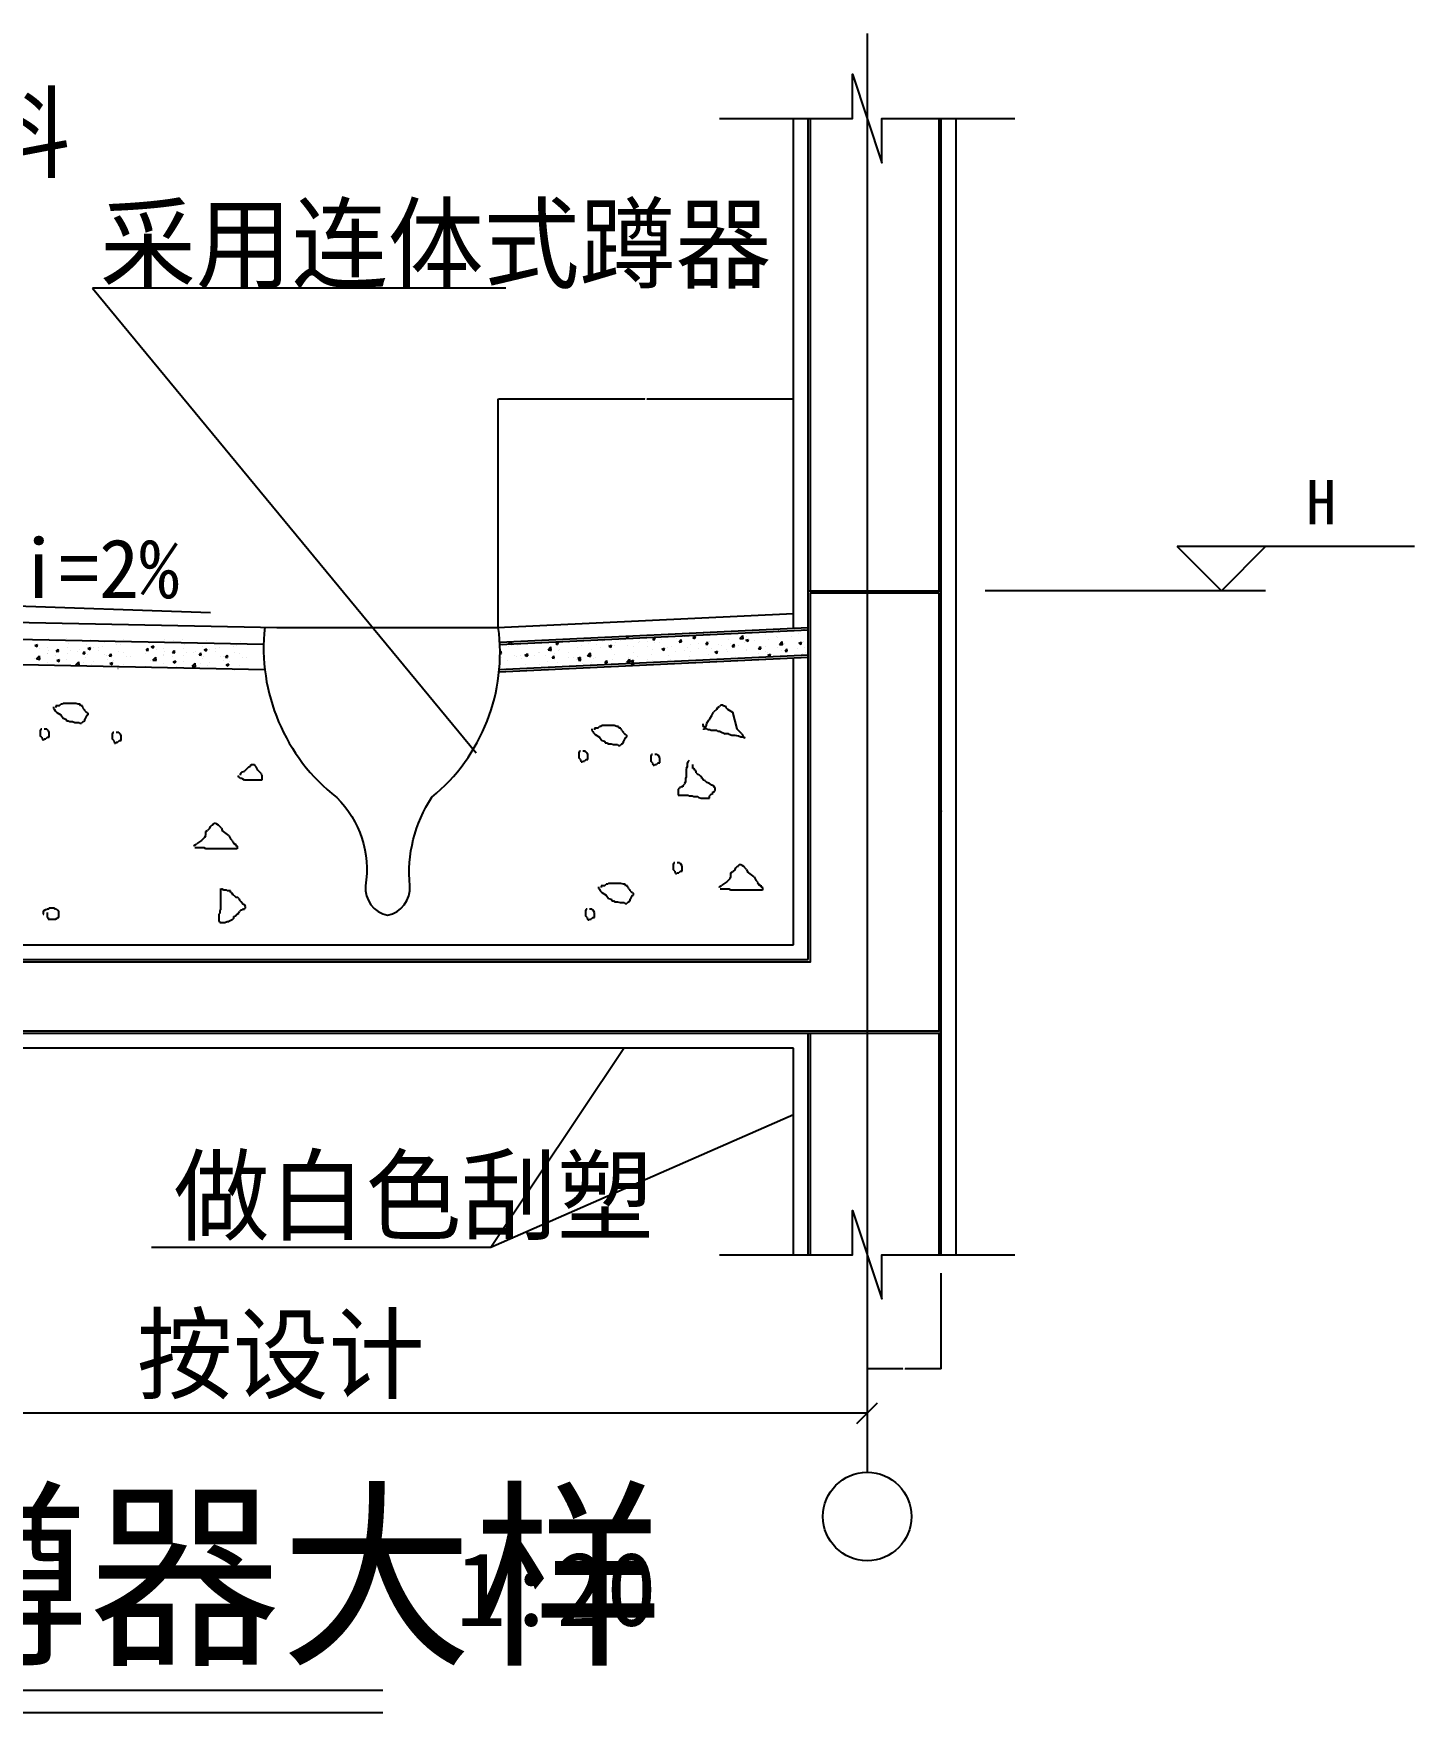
# Model space of a CAD drawing. Header units: metres. Extents: x -1666 to 2048, y 0 to 2626.
# Drawn here: x 177 to 2048, y 0 to 2276 of the extents above; entities that cross this region are included whole.
import ezdxf

# ---------------------------------------------------------------- set-up
doc = ezdxf.new("R2010")
doc.units = ezdxf.units.M
for name, color, linetype in [('DOTE', 1, 'Continuous'), ('PUB_DIM', 3, 'Continuous'), ('PUB_TEXT', 7, 'Continuous'), ('PUB_WALL', 255, 'Continuous'), ('S_FLOOR', 2, 'Continuous'), ('S_SURFACE', 6, 'Continuous'), ('S_WALL', 255, 'Continuous')]:
    doc.layers.add(name, color=color, linetype=linetype)
doc.dimstyles.get("Standard").update_dxf_attribs({"dimtxt": 2.5, "dimasz": 2.5, "dimexe": 1.25, "dimexo": 0.625, "dimtad": 1, "dimcen": 2.5, "dimazin": 3, "dimtfac": 1, "dimtmove": 0, "dimatfit": 3})

# ---------------------------------------------------------------- blocks, each defined once
blk = doc.blocks.new('_DIMX')
blk.add_lwpolyline([(-70, -70), (70, 70)])
blk = doc.blocks.new('*D2')
for p, q in [((1406.42, 1520.43), (1406.42, 1220.43)), ((1406.17, 1220.43), (1405.92, 1220.43)), ((1406.42, 920.43), (1406.42, 1220.43)), ((1406.42, 1220.43), (1406.42, 1220.43)), ((1406.67, 1220.43), (1406.92, 1220.43))]:
    blk.add_line(p, q)
at = {"layer": 'Defpoints'}
for p in [(1406.42, 1520.43), (1406.42, 1220.43), (1406.42, 920.43)]:
    blk.add_point(p, dxfattribs=at)
at = {"layer": 'PUB_DIM', "insert": (1406.42, 1221.555), "char_height": 1, "attachment_point": 5}
blk.add_mtext('按设计', dxfattribs=at)
blk = doc.blocks.new('*D4')
for p, q in [((1306.42, 595.55), (1306.42, 465.55)), ((1406.42, 595.55), (1406.42, 465.55)), ((1354.92, 465.55), (1306.17, 465.55)), ((1406.67, 465.55), (1357.92, 465.55))]:
    blk.add_line(p, q)
at = {"layer": 'Defpoints'}
for p in [(1306.42, 595.55), (1406.42, 595.55), (1406.42, 465.55)]:
    blk.add_point(p, dxfattribs=at)
at = {"layer": 'PUB_DIM', "insert": (1356.42, 465.55), "char_height": 1, "attachment_point": 5}
blk.add_mtext('100', dxfattribs=at)
blk = doc.blocks.new('*D7')
for p, q in [((806.42, 1470.43), (806.42, 1780.45)), ((806.67, 1780.45), (1004.92, 1780.45)), ((1007.92, 1780.45), (1206.17, 1780.45)), ((1206.42, 1470.43), (1206.42, 1780.45))]:
    blk.add_line(p, q)
at = {"layer": 'Defpoints'}
for p in [(806.42, 1780.45), (806.42, 1470.43), (1206.42, 1470.43)]:
    blk.add_point(p, dxfattribs=at)
at = {"layer": 'PUB_DIM', "insert": (1006.42, 1780.45), "char_height": 1, "attachment_point": 5}
blk.add_mtext('400', dxfattribs=at)

msp = doc.modelspace()

# ---------------------------------------------------------------- linework, layer by layer
msp.add_line((1306.22, 405.55), (-533.38, 405.55))
for points in [[(0, 30.28), (650.13, 30.28)], [(0, 0), (650.13, 0)]]:
    msp.add_lwpolyline(points)
at = {"layer": 'DOTE'}
msp.add_line((1306.42, 2275.55), (1306.42, 325.55), dxfattribs=at)
at = {"layer": 'PUB_DIM'}
for p, q in [((2048.13, 1580.43), (1726.42, 1580.43)), ((1786.42, 1520.43), (1726.42, 1580.43)), ((1846.42, 1580.43), (1786.42, 1520.43)), ((1846.42, 1520.43), (1466.42, 1520.43))]:
    msp.add_line(p, q, dxfattribs=at)
msp.add_lwpolyline([(416.42, 1490.43), (126.42, 1500.43)], dxfattribs=at)
msp.add_circle((1306.42, 265.55), 60, dxfattribs=at)
at = {"layer": 'PUB_WALL'}
for points in [[(1229.42, 1520.43), (1229.42, 2160.43)], [(1403.42, 2160.43), (1403.42, 1520.43)], [(-1193.58, 1517.43), (-476.58, 1517.43), (-476.58, 1017.43), (1229.42, 1017.43), (1229.42, 1517.43), (1403.42, 1517.43), (1403.42, 923.43), (-590.58, 923.43), (-590.58, 1423.43), (-1193.58, 1423.43)], [(-473.64, 1467.43), (488.21, 1447.8)], [(808.45, 1447.53), (1226.56, 1467.44)], [(-473.52, 1433.42), (489.65, 1413.77)], [(807.22, 1413.43), (1226.28, 1433.38)], [(1229.42, 620.43), (1229.42, 920.43)], [(1403.42, 920.43), (1403.42, 620.43)]]:
    msp.add_lwpolyline(points, dxfattribs=at)
at = {"layer": 'S_FLOOR'}
for p, q in [((1226.42, 1020.43), (1226.42, 1520.43)), ((1226.42, 1520.43), (1406.42, 1520.43)), ((1406.42, 1520.43), (1406.42, 920.43)), ((808.31, 1450.52), (1226.42, 1470.43)), ((807.36, 1410.43), (1226.42, 1430.39)), ((-473.58, 1020.43), (1226.42, 1020.43)), ((1406.42, 920.43), (-593.58, 920.43))]:
    msp.add_line(p, q, dxfattribs=at)
at = {"layer": 'S_SURFACE'}
for p, q in [((1206.42, 1489.5), (1206.42, 2160.43)), ((1426.42, 2160.43), (1426.42, 620.43)), ((256.42, 1930.43), (776.42, 1300.43)), ((816.42, 1930.43), (256.42, 1930.43)), ((-473.17, 1490.43), (506.83, 1470.43)), ((805.47, 1470.41), (1206.42, 1489.5)), ((506.42, 1470.43), (806.42, 1470.43)), ((979.96, 1457.46), (981.04, 1458.75)), ((979.96, 1457.46), (982.95, 1457.2)), ((982.97, 1457.2), (982.67, 1458.83)), ((1000.44, 1459.67), (1000.73, 1459.47)), ((1000.75, 1459.48), (1000.82, 1459.69)), ((1015.82, 1454.32), (1018.23, 1457.19)), ((1016.01, 1457.37), (1016.01, 1457.37)), ((1018.83, 1454.06), (1018.25, 1457.2)), ((1041.68, 1460.89), (1041.68, 1460.89)), ((1059.13, 1457.96), (1059.13, 1457.96)), ((1070.1, 1457.15), (1073.6, 1458.49)), ((1070.1, 1457.15), (1072.59, 1455.47)), ((1071.65, 1459.61), (1071.65, 1459.61)), ((1072.61, 1455.48), (1073.62, 1458.5)), ((1076.91, 1460.14), (1076.91, 1460.14)), ((1083.66, 1463.64), (1085.07, 1463.42)), ((1085.09, 1463.42), (1085.05, 1463.7)), ((1090.59, 1462.1), (1090.59, 1462.1)), ((1133.98, 1455.83), (1137.88, 1459.89)), ((1138.45, 1455.14), (1137.9, 1459.89)), ((1143.22, 1457.91), (1143.22, 1457.91)), ((1169.19, 1461.66), (1169.19, 1461.66)), ((1183.48, 1457.66), (1183.48, 1457.66)), ((1184.56, 1456.48), (1184.56, 1456.48)), ((1185.16, 1468.47), (1186.46, 1467.59)), ((1186.48, 1467.6), (1186.8, 1468.55)), ((1194.87, 1465.18), (1194.87, 1465.18)), ((1203.5, 1458.97), (1203.5, 1458.97)), ((1212.64, 1462.66), (1212.64, 1462.66)), ((1220.12, 1468.39), (1220.12, 1468.39)), ((1221.61, 1468.29), (1221.61, 1468.29)), ((178.36, 1445.93), (181.86, 1447.28)), ((178.36, 1445.93), (180.85, 1444.26)), ((180.87, 1444.26), (181.88, 1447.28)), ((185.09, 1442.51), (185.09, 1442.51)), ((194.83, 1444.06), (194.83, 1444.06)), ((194.86, 1434.69), (194.86, 1434.69)), ((195.63, 1435.8), (195.63, 1435.8)), ((196.21, 1439.59), (196.21, 1439.59)), ((196.82, 1456.24), (196.82, 1456.24)), ((207.31, 1438.26), (209.72, 1441.13)), ((207.31, 1438.26), (210.29, 1438)), ((207.37, 1436.33), (207.37, 1436.33)), ((208.01, 1454.41), (208.01, 1454.41)), ((210.31, 1438), (209.74, 1441.14)), ((211.78, 1441.38), (211.78, 1441.38)), ((220.53, 1456.05), (220.53, 1456.05)), ((222.18, 1443.34), (222.18, 1443.34)), ((222.32, 1434.67), (222.32, 1434.67)), ((223.99, 1449.07), (223.99, 1449.07)), ((226.31, 1438.83), (226.31, 1438.83)), ((235.97, 1438.09), (235.97, 1438.09)), ((238.47, 1440.26), (238.47, 1440.26)), ((243.17, 1435.12), (245.58, 1437.99)), ((243.17, 1435.12), (246.16, 1434.86)), ((246.18, 1434.87), (245.6, 1438)), ((247.85, 1446.86), (247.85, 1446.86)), ((250.22, 1441.93), (253.72, 1443.27)), ((250.22, 1441.93), (252.7, 1440.25)), ((252.72, 1440.26), (253.74, 1443.28)), ((253.15, 1454.08), (253.15, 1454.08)), ((257.89, 1442.98), (257.89, 1442.98)), ((265.13, 1443.1), (265.13, 1443.1)), ((265.16, 1439.13), (265.16, 1439.13)), ((270.41, 1444.63), (270.41, 1444.63)), ((273.11, 1450.06), (273.11, 1450.06)), ((279.03, 1431.98), (281.44, 1434.86)), ((282.04, 1431.73), (281.46, 1434.86)), ((289.34, 1447.12), (289.34, 1447.12)), ((291.85, 1438), (291.85, 1438)), ((294.29, 1448.1), (294.29, 1448.1)), ((298.47, 1437.17), (298.47, 1437.17)), ((299.08, 1453.81), (299.08, 1453.81)), ((328.55, 1434.7), (328.55, 1434.7)), ((329.03, 1439.7), (331.44, 1442.57)), ((329.03, 1439.7), (332.02, 1439.44)), ((329.15, 1451.34), (329.15, 1451.34)), ((332.04, 1439.45), (331.46, 1442.58)), ((334.02, 1448.56), (334.02, 1448.56)), ((335.95, 1444.24), (339.45, 1445.58)), ((335.95, 1444.24), (338.44, 1442.56)), ((338.46, 1442.57), (339.47, 1445.59)), ((342.68, 1440.82), (342.68, 1440.82)), ((352.42, 1442.37), (352.42, 1442.37)), ((353.22, 1434.1), (353.22, 1434.1)), ((353.8, 1437.9), (353.8, 1437.9)), ((354.41, 1454.54), (354.41, 1454.54)), ((364.89, 1436.56), (367.3, 1439.44)), ((364.89, 1436.56), (367.88, 1436.3)), ((364.96, 1434.64), (364.96, 1434.64)), ((365.6, 1452.71), (365.6, 1452.71)), ((367.9, 1436.31), (367.32, 1439.44)), ((369.37, 1439.69), (369.37, 1439.69)), ((378.12, 1454.36), (378.12, 1454.36)), ((379.77, 1441.65), (379.77, 1441.65)), ((381.58, 1447.38), (381.58, 1447.38)), ((383.9, 1437.13), (383.9, 1437.13)), ((393.56, 1436.4), (393.56, 1436.4)), ((396.06, 1438.56), (396.06, 1438.56)), ((400.76, 1433.43), (403.17, 1436.3)), ((403.77, 1433.17), (403.19, 1436.31)), ((405.44, 1445.17), (405.44, 1445.17)), ((407.81, 1440.24), (411.31, 1441.58)), ((407.81, 1440.24), (410.29, 1438.56)), ((410.31, 1438.56), (411.33, 1441.59)), ((410.74, 1452.38), (410.74, 1452.38)), ((415.48, 1441.29), (415.48, 1441.29)), ((422.72, 1441.4), (422.72, 1441.4)), ((422.75, 1437.44), (422.75, 1437.44)), ((427.99, 1442.94), (427.99, 1442.94)), ((430.7, 1448.37), (430.7, 1448.37)), ((446.93, 1445.43), (446.93, 1445.43)), ((449.44, 1436.31), (449.44, 1436.31)), ((451.88, 1446.41), (451.88, 1446.41)), ((456.06, 1435.47), (456.06, 1435.47)), ((456.67, 1452.12), (456.67, 1452.12)), ((808.7, 1436.87), (809.99, 1438.41)), ((808.7, 1435.44), (810.57, 1435.27)), ((810.59, 1435.28), (810.01, 1438.41)), ((811.6, 1446.12), (811.6, 1446.12)), ((820.16, 1444.49), (820.16, 1444.49)), ((820.44, 1448.5), (823.05, 1451.23)), ((820.44, 1448.5), (824.88, 1447.82)), ((824.91, 1447.82), (824.5, 1451.29)), ((832.68, 1446.13), (832.68, 1446.13)), ((836.85, 1449.32), (836.85, 1449.32)), ((842.37, 1432.9), (845.87, 1434.25)), ((843.45, 1432.4), (845.86, 1435.27)), ((844.88, 1431.23), (845.89, 1434.25)), ((846.45, 1432.14), (845.88, 1435.28)), ((848.74, 1451.81), (848.74, 1451.81)), ((851.62, 1448.63), (851.62, 1448.63)), ((860.82, 1436.08), (860.82, 1436.08)), ((862.22, 1436.43), (862.22, 1436.43)), ((862.82, 1453.07), (862.82, 1453.07)), ((873.8, 1440.23), (877.69, 1444.29)), ((873.8, 1440.23), (878.25, 1439.54)), ((875.43, 1450.68), (875.43, 1450.68)), ((878.27, 1439.54), (877.71, 1444.29)), ((882.56, 1434.71), (882.56, 1434.71)), ((883.19, 1452.78), (883.19, 1452.78)), ((884.38, 1449.03), (887.88, 1450.37)), ((884.38, 1449.03), (886.87, 1447.35)), ((886.89, 1447.36), (887.9, 1450.38)), ((887.89, 1439.95), (887.89, 1439.95)), ((889.97, 1441.08), (889.97, 1441.08)), ((895.71, 1454.43), (895.71, 1454.43)), ((901.49, 1437.2), (901.49, 1437.2)), ((902.12, 1449.55), (902.12, 1449.55)), ((913.14, 1443.15), (913.14, 1443.15)), ((918.27, 1455.14), (918.27, 1455.14)), ((919.13, 1446.09), (919.13, 1446.09)), ((927.16, 1431.95), (931.06, 1436.01)), ((928.81, 1448.43), (928.81, 1448.43)), ((931.63, 1431.26), (931.08, 1436.01)), ((931.11, 1435.11), (931.11, 1435.11)), ((933.07, 1441.36), (933.07, 1441.36)), ((939.11, 1446.9), (939.11, 1446.9)), ((944.96, 1454.01), (944.96, 1454.01)), ((945.59, 1443.01), (945.59, 1443.01)), ((948.29, 1451.09), (948.29, 1451.09)), ((955.5, 1447.3), (955.5, 1447.3)), ((956.24, 1445.03), (959.74, 1446.37)), ((956.24, 1445.03), (958.72, 1443.35)), ((958.74, 1443.35), (959.76, 1446.38)), ((960.27, 1440.12), (960.27, 1440.12)), ((964.18, 1433.77), (964.18, 1433.77)), ((964.53, 1445.5), (964.53, 1445.5)), ((964.78, 1450.42), (964.78, 1450.42)), ((971.65, 1452.89), (971.65, 1452.89)), ((977.45, 1456.1), (977.45, 1456.1)), ((982.19, 1446.17), (982.19, 1446.17)), ((989.43, 1445.12), (989.43, 1445.12)), ((989.43, 1436.97), (989.43, 1436.97)), ((990.04, 1453.62), (990.04, 1453.62)), ((996.1, 1449.66), (996.1, 1449.66)), ((998.34, 1451.76), (998.34, 1451.76)), ((1008.62, 1451.31), (1008.62, 1451.31)), ((1008.88, 1445.04), (1008.88, 1445.04)), ((1014.4, 1434.08), (1014.4, 1434.08)), ((1015.4, 1440.72), (1015.4, 1440.72)), ((1015.82, 1454.32), (1018.81, 1454.06)), ((1018.59, 1450.13), (1018.59, 1450.13)), ((1025.03, 1450.63), (1025.03, 1450.63)), ((1027.56, 1453.8), (1027.56, 1453.8)), ((1028.09, 1441.02), (1031.59, 1442.37)), ((1028.09, 1441.02), (1030.58, 1439.34)), ((1030.6, 1439.35), (1031.61, 1442.37)), ((1035.57, 1443.92), (1035.57, 1443.92)), ((1041.07, 1444.24), (1041.07, 1444.24)), ((1045.98, 1438.24), (1045.98, 1438.24)), ((1047.75, 1455.13), (1047.75, 1455.13)), ((1051.69, 1451.18), (1054.1, 1454.06)), ((1051.69, 1451.18), (1054.67, 1450.92)), ((1051.72, 1449.5), (1051.72, 1449.5)), ((1054.7, 1450.93), (1054.12, 1454.06)), ((1058.5, 1439.88), (1058.5, 1439.88)), ((1062.27, 1442.79), (1062.27, 1442.79)), ((1066.33, 1447.44), (1066.33, 1447.44)), ((1066.85, 1437.63), (1066.85, 1437.63)), ((1077.43, 1442.38), (1077.43, 1442.38)), ((1078.41, 1448.38), (1078.41, 1448.38)), ((1087.55, 1448.04), (1089.96, 1450.92)), ((1087.55, 1448.04), (1090.54, 1447.78)), ((1088.96, 1441.66), (1088.96, 1441.66)), ((1090.56, 1447.79), (1089.98, 1450.92)), ((1091.69, 1434.55), (1091.69, 1434.55)), ((1092.3, 1451.19), (1092.3, 1451.19)), ((1096.01, 1442.64), (1096.01, 1442.64)), ((1099.95, 1437.02), (1103.45, 1438.36)), ((1099.95, 1437.02), (1102.44, 1435.34)), ((1102.46, 1435.35), (1103.47, 1438.37)), ((1105.11, 1447.25), (1105.11, 1447.25)), ((1109.01, 1446.53), (1109.01, 1446.53)), ((1115.65, 1440.53), (1115.65, 1440.53)), ((1117.36, 1438.07), (1117.36, 1438.07)), ((1117.97, 1454.71), (1117.97, 1454.71)), ((1121.53, 1448.18), (1121.53, 1448.18)), ((1123.41, 1444.91), (1125.82, 1447.78)), ((1123.41, 1444.91), (1126.4, 1444.65)), ((1125.17, 1447.64), (1125.17, 1447.64)), ((1126.42, 1444.65), (1125.84, 1447.79)), ((1131.8, 1446.12), (1131.8, 1446.12)), ((1133.98, 1455.83), (1138.43, 1455.14)), ((1140.47, 1450.68), (1140.47, 1450.68)), ((1141.96, 1453.14), (1145.46, 1454.49)), ((1141.96, 1453.14), (1144.45, 1451.47)), ((1142.34, 1439.4), (1142.34, 1439.4)), ((1142.62, 1441.27), (1142.62, 1441.27)), ((1144.47, 1451.47), (1145.48, 1454.49)), ((1154.33, 1452.65), (1154.33, 1452.65)), ((1158.49, 1444.99), (1158.49, 1444.99)), ((1158.89, 1435.11), (1158.89, 1435.11)), ((1159.28, 1441.77), (1161.69, 1444.64)), ((1159.28, 1441.77), (1162.26, 1441.51)), ((1162.28, 1441.51), (1161.71, 1444.65)), ((1168.59, 1445.02), (1168.59, 1445.02)), ((1169.03, 1438.28), (1169.03, 1438.28)), ((1171.41, 1436.76), (1171.41, 1436.76)), ((1171.81, 1433.01), (1175.31, 1434.36)), ((1172.04, 1454.83), (1172.04, 1454.83)), ((1174.31, 1431.34), (1175.33, 1434.36)), ((1185.18, 1443.86), (1185.18, 1443.86)), ((1187.34, 1447.56), (1191.24, 1451.61)), ((1187.34, 1447.56), (1191.79, 1446.87)), ((1190.34, 1439.25), (1190.34, 1439.25)), ((1191.81, 1446.87), (1191.26, 1451.62)), ((1194.26, 1448.54), (1194.26, 1448.54)), ((1195.14, 1438.63), (1197.55, 1441.5)), ((1195.14, 1438.63), (1198.13, 1438.37)), ((1195.72, 1437.15), (1195.72, 1437.15)), ((1198.15, 1438.38), (1197.57, 1441.51)), ((1211.87, 1442.74), (1211.87, 1442.74)), ((1213.82, 1449.14), (1217.32, 1450.48)), ((1213.82, 1449.14), (1216.3, 1447.46)), ((1216.32, 1447.47), (1217.34, 1450.49)), ((1218.9, 1435.1), (1218.9, 1435.1)), ((1219.51, 1451.74), (1219.51, 1451.74)), ((1221.92, 1443.41), (1221.92, 1443.41)), ((1222.41, 1436.02), (1222.41, 1436.02)), ((177.65, 1428.08), (177.65, 1428.08)), ((180.6, 1428.03), (184.49, 1432.09)), ((180.6, 1428.03), (185.04, 1427.34)), ((185.06, 1427.34), (184.51, 1432.09)), ((195.6, 1422.95), (195.6, 1422.95)), ((206.81, 1433.09), (206.81, 1433.09)), ((208.21, 1425.8), (211.71, 1427.15)), ((208.21, 1425.8), (210.69, 1424.12)), ((210.71, 1424.13), (211.73, 1427.15)), ((213.16, 1419.11), (213.16, 1419.11)), ((221.57, 1426.7), (221.57, 1426.7)), ((233.96, 1419.75), (237.85, 1423.81)), ((233.96, 1419.75), (238.4, 1419.06)), ((238.42, 1419.06), (237.87, 1423.81)), ((244.74, 1423.26), (244.74, 1423.26)), ((247.25, 1430.22), (247.25, 1430.22)), ((249.01, 1433.54), (249.01, 1433.54)), ((255.07, 1420.59), (255.07, 1420.59)), ((257.25, 1424.91), (257.25, 1424.91)), ((271.89, 1416.77), (271.89, 1416.77)), ((272.5, 1433.42), (272.5, 1433.42)), ((275.7, 1432.41), (275.7, 1432.41)), ((276.19, 1427.4), (276.19, 1427.4)), ((279.03, 1431.98), (282.02, 1431.72)), ((280.06, 1421.8), (283.56, 1423.14)), ((280.06, 1421.8), (282.55, 1420.12)), ((282.57, 1420.13), (283.58, 1423.15)), ((284.23, 1425.6), (284.23, 1425.6)), ((290.96, 1415.28), (291.21, 1415.54)), ((291.27, 1415.27), (291.23, 1415.54)), ((297.86, 1420.52), (297.86, 1420.52)), ((302.39, 1431.29), (302.39, 1431.29)), ((307.77, 1431.56), (307.77, 1431.56)), ((327.94, 1418.05), (327.94, 1418.05)), ((335.24, 1426.39), (335.24, 1426.39)), ((338.18, 1426.33), (342.08, 1430.39)), ((338.18, 1426.33), (342.63, 1425.64)), ((342.65, 1425.65), (342.1, 1430.4)), ((352.45, 1432.99), (352.45, 1432.99)), ((353.19, 1421.25), (353.19, 1421.25)), ((364.4, 1431.39), (364.4, 1431.39)), ((365.79, 1424.11), (369.3, 1425.45)), ((365.79, 1424.11), (368.28, 1422.43)), ((368.3, 1422.44), (369.32, 1425.46)), ((370.75, 1417.41), (370.75, 1417.41)), ((379.16, 1425), (379.16, 1425)), ((379.91, 1432.98), (379.91, 1432.98)), ((391.55, 1418.06), (395.44, 1422.12)), ((391.55, 1418.06), (395.99, 1417.37)), ((396.01, 1417.37), (395.46, 1422.12)), ((400.76, 1433.43), (403.75, 1433.17)), ((402.32, 1421.57), (402.32, 1421.57)), ((404.83, 1428.52), (404.83, 1428.52)), ((406.6, 1431.85), (406.6, 1431.85)), ((412.65, 1418.9), (412.65, 1418.9)), ((414.84, 1423.22), (414.84, 1423.22)), ((429.48, 1415.08), (429.48, 1415.08)), ((430.09, 1431.72), (430.09, 1431.72)), ((433.29, 1430.72), (433.29, 1430.72)), ((433.78, 1425.71), (433.78, 1425.71)), ((436.62, 1430.29), (439.03, 1433.16)), ((436.62, 1430.29), (439.61, 1430.03)), ((437.65, 1420.1), (441.15, 1421.45)), ((437.65, 1420.1), (440.14, 1418.43)), ((439.63, 1430.03), (439.05, 1433.17)), ((440.16, 1418.43), (441.17, 1421.45)), ((441.81, 1423.91), (441.81, 1423.91)), ((448.55, 1413.58), (448.8, 1413.84)), ((448.85, 1413.58), (448.82, 1413.84)), ((455.45, 1418.83), (455.45, 1418.83)), ((459.98, 1429.59), (459.98, 1429.59)), ((465.35, 1429.87), (465.35, 1429.87)), ((486.28, 1430.8), (486.28, 1430.8)), ((810.38, 1412.83), (810.38, 1412.83)), ((810.99, 1429.48), (810.99, 1429.48)), ((814.48, 1415.09), (814.48, 1415.09)), ((819.53, 1426.41), (819.53, 1426.41)), ((828.25, 1433.11), (828.25, 1433.11)), ((831.66, 1431.07), (831.66, 1431.07)), ((835.64, 1416.03), (835.64, 1416.03)), ((836.25, 1432.68), (836.25, 1432.68)), ((838.46, 1428.91), (838.46, 1428.91)), ((842.37, 1432.9), (844.86, 1431.23)), ((843.45, 1432.4), (846.43, 1432.14)), ((843.64, 1420.1), (843.64, 1420.1)), ((854.94, 1431.98), (854.94, 1431.98)), ((856.89, 1413.34), (856.89, 1413.34)), ((861.61, 1419.78), (861.61, 1419.78)), ((869.4, 1414.99), (869.4, 1414.99)), ((870.04, 1433.06), (870.04, 1433.06)), ((872.8, 1425.1), (872.8, 1425.1)), ((874.44, 1413.63), (875.71, 1414.12)), ((875.59, 1413.68), (875.73, 1414.12)), ((879.31, 1429.26), (881.72, 1432.13)), ((879.31, 1429.26), (882.3, 1429)), ((881.63, 1430.85), (881.63, 1430.85)), ((882.32, 1429.01), (881.74, 1432.14)), ((887.28, 1423.3), (887.28, 1423.3)), ((888.34, 1417.48), (888.34, 1417.48)), ((901.96, 1430.11), (901.96, 1430.11)), ((908.32, 1429.73), (908.32, 1429.73)), ((912.53, 1426.5), (912.53, 1426.5)), ((914.22, 1428.9), (917.73, 1430.24)), ((914.22, 1428.9), (916.71, 1427.22)), ((915.17, 1426.12), (917.58, 1429)), ((915.17, 1426.12), (918.16, 1425.86)), ((916.73, 1427.23), (917.75, 1430.25)), ((918.18, 1425.87), (917.6, 1429)), ((919.92, 1421.64), (919.92, 1421.64)), ((927.16, 1431.95), (931.61, 1431.26)), ((932.44, 1423.29), (932.44, 1423.29)), ((935.01, 1428.6), (935.01, 1428.6)), ((938.5, 1430.25), (938.5, 1430.25)), ((950.21, 1417.61), (950.21, 1417.61)), ((951.03, 1422.99), (953.45, 1425.86)), ((951.03, 1422.99), (954.02, 1422.72)), ((951.37, 1425.78), (951.37, 1425.78)), ((954.04, 1422.73), (953.47, 1425.86)), ((961.7, 1427.47), (961.7, 1427.47)), ((979.37, 1422.62), (979.37, 1422.62)), ((980.52, 1423.68), (984.42, 1427.74)), ((980.52, 1423.68), (984.97, 1422.99)), ((982.95, 1429.94), (982.95, 1429.94)), ((984.99, 1422.99), (984.44, 1427.74)), ((986.08, 1424.89), (989.58, 1426.24)), ((986.08, 1424.89), (988.57, 1423.22)), ((986.9, 1419.85), (989.31, 1422.72)), ((986.9, 1419.85), (989.89, 1419.59)), ((988.39, 1426.34), (988.39, 1426.34)), ((988.59, 1423.22), (989.6, 1426.24)), ((988.82, 1420.33), (988.82, 1420.33)), ((989.91, 1419.59), (989.33, 1422.73)), ((995.47, 1431.59), (995.47, 1431.59)), ((1008.53, 1427.62), (1008.53, 1427.62)), ((1014.79, 1424.08), (1014.79, 1424.08)), ((1015.08, 1425.22), (1015.08, 1425.22)), ((1037.69, 1432.63), (1037.69, 1432.63)), ((1040.46, 1427.6), (1040.46, 1427.6)), ((1041.78, 1424.09), (1041.78, 1424.09)), ((1065.72, 1430.8), (1065.72, 1430.8)), ((1068.47, 1422.96), (1068.47, 1422.96)), ((1095.86, 1426.81), (1095.86, 1426.81)), ((1108.38, 1428.46), (1108.38, 1428.46)), ((1127.31, 1430.96), (1127.31, 1430.96)), ((1167.98, 1428.37), (1167.98, 1428.37)), ((1171.81, 1433.01), (1174.29, 1431.33)), ((1193.65, 1431.89), (1193.65, 1431.89)), ((1206.42, 1040.43), (1206.42, 1429.18)), ((1210.58, 1432.83), (1210.58, 1432.83)), ((211.24, 1364.27), (213.49, 1366.51)), ((215.73, 1366.51), (213.49, 1366.51)), ((216.85, 1367.63), (215.73, 1366.51)), ((233.67, 1367.63), (216.85, 1367.63)), ((237.03, 1366.51), (233.67, 1367.63)), ((239.27, 1366.51), (237.03, 1366.51)), ((240.39, 1364.27), (239.27, 1366.51)), ((1108.3, 1365.65), (1106.06, 1363.41)), ((1108.3, 1365.65), (1110.55, 1365.65)), ((1110.55, 1365.65), (1111.67, 1364.53)), ((203.39, 1363.15), (203.39, 1360.91)), ((203.39, 1360.91), (204.52, 1359.79)), ((204.52, 1359.79), (205.64, 1357.55)), ((205.64, 1357.55), (207.88, 1355.31)), ((211.24, 1364.27), (206.76, 1364.27)), ((206.76, 1364.27), (206.76, 1362.03)), ((207.88, 1355.31), (213.49, 1351.94)), ((213.49, 1351.94), (216.85, 1347.46)), ((216.85, 1347.46), (220.21, 1346.34)), ((220.21, 1346.34), (221.33, 1344.1)), ((221.33, 1344.1), (223.58, 1344.1)), ((223.58, 1344.1), (225.82, 1342.98)), ((225.82, 1342.98), (229.18, 1342.98)), ((229.18, 1342.98), (232.55, 1341.86)), ((242.64, 1364.27), (240.39, 1364.27)), ((243.76, 1342.98), (241.52, 1340.74)), ((242.64, 1363.15), (242.64, 1364.27)), ((243.76, 1362.03), (242.64, 1363.15)), ((243.76, 1360.91), (243.76, 1362.03)), ((243.76, 1360.91), (246, 1358.67)), ((243.76, 1342.98), (246, 1344.1)), ((246, 1357.55), (246, 1358.67)), ((246, 1357.55), (248.24, 1355.31)), ((248.24, 1350.82), (246, 1346.34)), ((246, 1344.1), (246, 1346.34)), ((249.36, 1355.31), (248.24, 1355.31)), ((248.24, 1350.82), (249.36, 1351.94)), ((249.36, 1355.31), (250.49, 1354.19)), ((249.36, 1351.94), (250.49, 1351.94)), ((250.49, 1351.94), (250.49, 1354.19)), ((1089.24, 1341), (1091.49, 1344.36)), ((1091.49, 1344.36), (1092.61, 1345.48)), ((1092.61, 1345.48), (1093.73, 1347.72)), ((1093.73, 1347.72), (1095.97, 1351.08)), ((1095.97, 1351.08), (1098.21, 1355.57)), ((1102.7, 1360.05), (1098.21, 1355.57)), ((1102.7, 1360.05), (1103.82, 1362.29)), ((1103.82, 1362.29), (1106.06, 1363.41)), ((1111.67, 1364.53), (1113.91, 1364.53)), ((1113.91, 1364.53), (1115.03, 1362.29)), ((1115.03, 1362.29), (1117.27, 1360.05)), ((1117.27, 1360.05), (1124, 1355.57)), ((1124, 1355.57), (1129.61, 1333.15)), ((186.58, 1332.89), (185.45, 1330.65)), ((185.45, 1330.65), (185.45, 1323.92)), ((187.7, 1321.68), (185.45, 1323.92)), ((187.7, 1332.89), (186.58, 1332.89)), ((187.7, 1321.68), (187.7, 1320.56)), ((187.7, 1320.56), (188.82, 1319.44)), ((194.42, 1332.89), (191.06, 1332.89)), ((195.55, 1321.68), (193.3, 1319.44)), ((194.42, 1331.77), (194.42, 1332.89)), ((195.55, 1331.77), (194.42, 1331.77)), ((196.67, 1330.65), (195.55, 1331.77)), ((195.55, 1321.68), (197.79, 1321.68)), ((197.79, 1328.41), (196.67, 1330.65)), ((197.79, 1321.68), (197.79, 1328.41)), ((232.55, 1341.86), (238.15, 1341.86)), ((238.15, 1341.86), (239.27, 1340.74)), ((239.27, 1340.74), (241.52, 1340.74)), ((284.12, 1328.41), (283, 1326.17)), ((283, 1326.17), (283, 1319.44)), ((285.24, 1328.41), (284.12, 1328.41)), ((291.97, 1328.41), (288.61, 1328.41)), ((291.97, 1327.29), (291.97, 1328.41)), ((293.09, 1327.29), (291.97, 1327.29)), ((294.21, 1326.17), (293.09, 1327.29)), ((295.33, 1323.92), (294.21, 1326.17)), ((295.33, 1317.2), (295.33, 1323.92)), ((933.39, 1333.15), (933.39, 1330.91)), ((933.39, 1330.91), (934.52, 1329.79)), ((934.52, 1329.79), (935.64, 1327.55)), ((935.64, 1327.55), (937.88, 1325.31)), ((941.24, 1334.27), (936.76, 1334.27)), ((936.76, 1334.27), (936.76, 1332.03)), ((937.88, 1325.31), (943.49, 1321.94)), ((941.24, 1334.27), (943.49, 1336.51)), ((945.73, 1336.51), (943.49, 1336.51)), ((943.49, 1321.94), (946.85, 1317.46)), ((946.85, 1337.63), (945.73, 1336.51)), ((963.67, 1337.63), (946.85, 1337.63)), ((967.03, 1336.51), (963.67, 1337.63)), ((969.27, 1336.51), (967.03, 1336.51)), ((970.39, 1334.27), (969.27, 1336.51)), ((972.64, 1334.27), (970.39, 1334.27)), ((972.64, 1333.15), (972.64, 1334.27)), ((973.76, 1332.03), (972.64, 1333.15)), ((973.76, 1330.91), (973.76, 1332.03)), ((973.76, 1330.91), (976, 1328.67)), ((976, 1327.55), (976, 1328.67)), ((976, 1327.55), (978.24, 1325.31)), ((978.24, 1320.82), (976, 1316.34)), ((979.36, 1325.31), (978.24, 1325.31)), ((978.24, 1320.82), (979.36, 1321.94)), ((979.36, 1325.31), (980.49, 1324.19)), ((979.36, 1321.94), (980.49, 1321.94)), ((980.49, 1321.94), (980.49, 1324.19)), ((1083.64, 1339.88), (1083.64, 1337.63)), ((1083.64, 1337.63), (1084.76, 1336.51)), ((1084.76, 1336.51), (1088.12, 1336.51)), ((1089.24, 1333.15), (1084.76, 1333.15)), ((1084.76, 1333.15), (1084.76, 1332.03)), ((1088.12, 1336.51), (1089.24, 1341)), ((1090.36, 1332.03), (1089.24, 1333.15)), ((1093.73, 1332.03), (1090.36, 1332.03)), ((1094.85, 1330.91), (1093.73, 1332.03)), ((1102.7, 1330.91), (1094.85, 1330.91)), ((1103.82, 1329.79), (1102.7, 1330.91)), ((1107.18, 1329.79), (1103.82, 1329.79)), ((1107.18, 1329.79), (1113.91, 1326.43)), ((1118.4, 1326.43), (1113.91, 1326.43)), ((1119.52, 1325.31), (1118.4, 1326.43)), ((1122.88, 1324.19), (1119.52, 1325.31)), ((1127.37, 1324.19), (1122.88, 1324.19)), ((1131.85, 1323.06), (1127.37, 1324.19)), ((1136.33, 1326.43), (1129.61, 1333.15)), ((1135.21, 1321.94), (1131.85, 1323.06)), ((1137.46, 1321.94), (1135.21, 1321.94)), ((1136.33, 1326.43), (1138.58, 1321.94)), ((1139.7, 1320.82), (1137.46, 1321.94)), ((1138.58, 1321.94), (1140.82, 1320.82)), ((1140.82, 1320.82), (1139.7, 1320.82)), ((188.82, 1319.44), (188.82, 1318.32)), ((188.82, 1318.32), (189.94, 1318.32)), ((189.94, 1318.32), (191.06, 1319.44)), ((191.06, 1319.44), (193.3, 1319.44)), ((285.24, 1317.2), (283, 1319.44)), ((285.24, 1317.2), (285.24, 1316.08)), ((285.24, 1316.08), (286.36, 1314.96)), ((286.36, 1314.96), (286.36, 1313.84)), ((286.36, 1313.84), (287.49, 1313.84)), ((287.49, 1313.84), (288.61, 1314.96)), ((288.61, 1314.96), (290.85, 1314.96)), ((293.09, 1317.2), (290.85, 1314.96)), ((293.09, 1317.2), (295.33, 1317.2)), ((916.58, 1302.89), (915.45, 1300.65)), ((915.45, 1300.65), (915.45, 1293.92)), ((917.7, 1302.89), (916.58, 1302.89)), ((924.42, 1302.89), (921.06, 1302.89)), ((924.42, 1301.77), (924.42, 1302.89)), ((925.55, 1301.77), (924.42, 1301.77)), ((926.67, 1300.65), (925.55, 1301.77)), ((927.79, 1298.41), (926.67, 1300.65)), ((927.79, 1291.68), (927.79, 1298.41)), ((946.85, 1317.46), (950.21, 1316.34)), ((950.21, 1316.34), (951.33, 1314.1)), ((951.33, 1314.1), (953.58, 1314.1)), ((953.58, 1314.1), (955.82, 1312.98)), ((955.82, 1312.98), (959.18, 1312.98)), ((959.18, 1312.98), (962.55, 1311.86)), ((962.55, 1311.86), (968.15, 1311.86)), ((968.15, 1311.86), (969.27, 1310.74)), ((969.27, 1310.74), (971.52, 1310.74)), ((973.76, 1312.98), (971.52, 1310.74)), ((973.76, 1312.98), (976, 1314.1)), ((976, 1314.1), (976, 1316.34)), ((1014.12, 1298.41), (1013, 1296.17)), ((1015.24, 1298.41), (1014.12, 1298.41)), ((1021.97, 1298.41), (1018.61, 1298.41)), ((1021.97, 1297.29), (1021.97, 1298.41)), ((1023.09, 1297.29), (1021.97, 1297.29)), ((1024.21, 1296.17), (1023.09, 1297.29)), ((458.06, 1273.75), (459.18, 1274.87)), ((459.18, 1274.87), (462.54, 1275.99)), ((468.15, 1281.6), (462.54, 1275.99)), ((468.15, 1281.6), (470.39, 1282.72)), ((470.39, 1282.72), (471.51, 1284.96)), ((471.51, 1284.96), (476, 1284.96)), ((476, 1284.96), (476, 1283.84)), ((478.24, 1281.6), (476, 1283.84)), ((480.48, 1277.11), (478.24, 1281.6)), ((484.97, 1272.63), (480.48, 1277.11)), ((917.7, 1291.68), (915.45, 1293.92)), ((917.7, 1291.68), (917.7, 1290.56)), ((917.7, 1290.56), (918.82, 1289.44)), ((918.82, 1289.44), (918.82, 1288.32)), ((918.82, 1288.32), (919.94, 1288.32)), ((919.94, 1288.32), (921.06, 1289.44)), ((921.06, 1289.44), (923.3, 1289.44)), ((925.55, 1291.68), (923.3, 1289.44)), ((925.55, 1291.68), (927.79, 1291.68)), ((1013, 1296.17), (1013, 1289.44)), ((1015.24, 1287.2), (1013, 1289.44)), ((1015.24, 1287.2), (1015.24, 1286.08)), ((1015.24, 1286.08), (1016.36, 1284.96)), ((1016.36, 1284.96), (1016.36, 1283.84)), ((1016.36, 1283.84), (1017.49, 1283.84)), ((1017.49, 1283.84), (1018.61, 1284.96)), ((1018.61, 1284.96), (1020.85, 1284.96)), ((1023.09, 1287.2), (1020.85, 1284.96)), ((1023.09, 1287.2), (1025.33, 1287.2)), ((1025.33, 1293.92), (1024.21, 1296.17)), ((1025.33, 1287.2), (1025.33, 1293.92)), ((1062.33, 1281.6), (1061.21, 1279.35)), ((1061.21, 1279.35), (1061.21, 1268.15)), ((1063.46, 1288.32), (1062.33, 1286.08)), ((1062.33, 1286.08), (1062.33, 1281.6)), ((1063.46, 1288.32), (1065.7, 1290.56)), ((1070.18, 1279.35), (1070.18, 1284.96)), ((1071.3, 1279.35), (1070.18, 1279.35)), ((1072.43, 1278.23), (1071.3, 1279.35)), ((1072.43, 1277.11), (1072.43, 1278.23)), ((1073.55, 1277.11), (1072.43, 1277.11)), ((1074.67, 1274.87), (1073.55, 1277.11)), ((1074.67, 1273.75), (1074.67, 1274.87)), ((454.7, 1268.15), (453.57, 1269.27)), ((454.7, 1267.02), (454.7, 1268.15)), ((455.82, 1267.02), (454.7, 1267.02)), ((456.94, 1265.9), (455.82, 1267.02)), ((456.94, 1271.51), (458.06, 1273.75)), ((456.94, 1270.39), (456.94, 1271.51)), ((459.18, 1265.9), (456.94, 1265.9)), ((460.3, 1264.78), (459.18, 1265.9)), ((462.54, 1263.66), (460.3, 1264.78)), ((486.09, 1263.66), (462.54, 1263.66)), ((484.97, 1272.63), (484.97, 1271.51)), ((484.97, 1271.51), (486.09, 1270.39)), ((486.09, 1270.39), (486.09, 1263.66)), ((1051.12, 1252.45), (1050, 1251.33)), ((1052.24, 1252.45), (1051.12, 1252.45)), ((1053.36, 1253.58), (1052.24, 1253.58)), ((1052.24, 1253.58), (1052.24, 1252.45)), ((1054.49, 1254.7), (1053.36, 1253.58)), ((1056.73, 1254.7), (1054.49, 1254.7)), ((1056.73, 1255.82), (1058.97, 1258.06)), ((1056.73, 1255.82), (1056.73, 1254.7)), ((1060.09, 1261.42), (1058.97, 1259.18)), ((1058.97, 1259.18), (1058.97, 1258.06)), ((1061.21, 1268.15), (1060.09, 1265.9)), ((1060.09, 1265.9), (1060.09, 1261.42)), ((1074.67, 1273.75), (1076.91, 1271.51)), ((1079.15, 1270.39), (1076.91, 1271.51)), ((1079.15, 1270.39), (1081.4, 1268.15)), ((1082.52, 1268.15), (1081.4, 1268.15)), ((1082.52, 1265.9), (1082.52, 1268.15)), ((1083.64, 1265.9), (1082.52, 1265.9)), ((1084.76, 1263.66), (1083.64, 1265.9)), ((1087, 1262.54), (1084.76, 1263.66)), ((1087, 1262.54), (1089.24, 1260.3)), ((1092.61, 1259.18), (1089.24, 1260.3)), ((1095.97, 1256.94), (1092.61, 1259.18)), ((1098.21, 1255.82), (1095.97, 1256.94)), ((1099.33, 1253.58), (1098.21, 1255.82)), ((1100.46, 1253.58), (1099.33, 1253.58)), ((1100.46, 1250.21), (1100.46, 1253.58)), ((1050, 1251.33), (1050, 1243.49)), ((1050, 1243.49), (1063.46, 1243.49)), ((1063.46, 1243.49), (1065.7, 1242.37)), ((1065.7, 1242.37), (1069.06, 1242.37)), ((1069.06, 1242.37), (1071.3, 1241.25)), ((1071.3, 1241.25), (1076.91, 1241.25)), ((1076.91, 1241.25), (1078.03, 1240.13)), ((1078.03, 1240.13), (1081.4, 1239)), ((1081.4, 1239), (1092.61, 1239)), ((1094.85, 1244.61), (1092.61, 1242.37)), ((1092.61, 1239), (1092.61, 1242.37)), ((1094.85, 1244.61), (1097.09, 1245.73)), ((1097.09, 1245.73), (1097.09, 1247.97)), ((1097.09, 1247.97), (1099.33, 1247.97)), ((1100.46, 1250.21), (1099.33, 1249.09)), ((1099.33, 1247.97), (1099.33, 1249.09)), ((404.24, 1181.84), (408.73, 1186.33)), ((408.73, 1186.33), (409.85, 1188.57)), ((409.85, 1194.17), (412.09, 1195.29)), ((409.85, 1188.57), (409.85, 1194.17)), ((415.45, 1198.66), (412.09, 1195.29)), ((415.45, 1198.66), (416.57, 1200.9)), ((416.57, 1200.9), (418.82, 1203.14)), ((418.82, 1203.14), (419.94, 1203.14)), ((419.94, 1203.14), (419.94, 1204.26)), ((419.94, 1204.26), (421.06, 1204.26)), ((421.06, 1204.26), (421.06, 1205.38)), ((421.06, 1205.38), (423.3, 1205.38)), ((423.3, 1205.38), (424.42, 1204.26)), ((424.42, 1204.26), (426.66, 1203.14)), ((431.15, 1198.66), (426.66, 1203.14)), ((431.15, 1198.66), (432.27, 1195.29)), ((441.24, 1188.57), (432.27, 1195.29)), ((441.24, 1188.57), (443.48, 1184.09)), ((445.73, 1181.84), (443.48, 1184.09)), ((394.15, 1175.12), (396.39, 1176.24)), ((394.15, 1174), (394.15, 1175.12)), ((407.6, 1171.76), (395.27, 1171.76)), ((396.39, 1176.24), (397.51, 1177.36)), ((404.24, 1181.84), (397.51, 1177.36)), ((409.85, 1170.64), (407.6, 1171.76)), ((452.45, 1170.64), (409.85, 1170.64)), ((445.73, 1181.84), (445.73, 1180.72)), ((445.73, 1180.72), (446.85, 1179.6)), ((446.85, 1179.6), (447.97, 1177.36)), ((447.97, 1177.36), (450.21, 1177.36)), ((450.21, 1177.36), (450.21, 1175.12)), ((450.21, 1175.12), (451.33, 1175.12)), ((451.33, 1175.12), (452.45, 1174)), ((452.45, 1174), (452.45, 1170.64)), ((1044.4, 1151.58), (1043.27, 1149.34)), ((1043.27, 1149.34), (1043.27, 1142.62)), ((1045.52, 1140.37), (1043.27, 1142.62)), ((1045.52, 1151.58), (1044.4, 1151.58)), ((1045.52, 1140.37), (1045.52, 1139.25)), ((1045.52, 1139.25), (1046.64, 1138.13)), ((1046.64, 1138.13), (1046.64, 1137.01)), ((1047.76, 1137.01), (1048.88, 1138.13)), ((1052.24, 1151.58), (1048.88, 1151.58)), ((1048.88, 1138.13), (1051.12, 1138.13)), ((1053.36, 1140.37), (1051.12, 1138.13)), ((1052.24, 1150.46), (1052.24, 1151.58)), ((1053.36, 1150.46), (1052.24, 1150.46)), ((1054.49, 1149.34), (1053.36, 1150.46)), ((1053.36, 1140.37), (1055.61, 1140.37)), ((1055.61, 1147.1), (1054.49, 1149.34)), ((1055.61, 1140.37), (1055.61, 1147.1)), ((1121.76, 1138.13), (1124, 1139.25)), ((1121.76, 1132.53), (1121.76, 1138.13)), ((1127.37, 1142.62), (1124, 1139.25)), ((1127.37, 1142.62), (1128.49, 1144.86)), ((1128.49, 1144.86), (1130.73, 1147.1)), ((1130.73, 1147.1), (1131.85, 1147.1)), ((1131.85, 1148.22), (1132.97, 1148.22)), ((1131.85, 1147.1), (1131.85, 1148.22)), ((1132.97, 1149.34), (1135.21, 1149.34)), ((1132.97, 1148.22), (1132.97, 1149.34)), ((1135.21, 1149.34), (1136.33, 1148.22)), ((1136.33, 1148.22), (1138.58, 1147.1)), ((1143.06, 1142.62), (1138.58, 1147.1)), ((1143.06, 1142.62), (1144.18, 1139.25)), ((1153.15, 1132.53), (1144.18, 1139.25)), ((430.03, 1116.84), (430.03, 1087.7)), ((432.27, 1115.72), (431.15, 1115.72)), ((434.51, 1114.6), (432.27, 1115.72)), ((942.36, 1119.08), (942.36, 1116.84)), ((942.36, 1116.84), (943.49, 1115.72)), ((943.49, 1115.72), (944.61, 1113.48)), ((945.73, 1120.2), (945.73, 1117.96)), ((950.21, 1120.2), (945.73, 1120.2)), ((950.21, 1120.2), (952.46, 1122.44)), ((954.7, 1122.44), (952.46, 1122.44)), ((955.82, 1123.56), (954.7, 1122.44)), ((972.64, 1123.56), (955.82, 1123.56)), ((976, 1122.44), (972.64, 1123.56)), ((978.24, 1122.44), (976, 1122.44)), ((979.36, 1120.2), (978.24, 1122.44)), ((981.61, 1120.2), (979.36, 1120.2)), ((981.61, 1119.08), (981.61, 1120.2)), ((982.73, 1117.96), (981.61, 1119.08)), ((982.73, 1116.84), (982.73, 1117.96)), ((982.73, 1116.84), (984.97, 1114.6)), ((1046.64, 1137.01), (1047.76, 1137.01)), ((1106.06, 1119.08), (1108.3, 1120.2)), ((1106.06, 1117.96), (1106.06, 1119.08)), ((1119.52, 1115.72), (1107.18, 1115.72)), ((1108.3, 1120.2), (1109.43, 1121.32)), ((1116.15, 1125.8), (1109.43, 1121.32)), ((1116.15, 1125.8), (1120.64, 1130.29)), ((1121.76, 1114.6), (1119.52, 1115.72)), ((1120.64, 1130.29), (1121.76, 1132.53)), ((1153.15, 1132.53), (1155.4, 1128.05)), ((1157.64, 1125.8), (1155.4, 1128.05)), ((1157.64, 1125.8), (1157.64, 1124.68)), ((1157.64, 1124.68), (1158.76, 1123.56)), ((1158.76, 1123.56), (1159.88, 1121.32)), ((1159.88, 1121.32), (1162.12, 1121.32)), ((1162.12, 1121.32), (1162.12, 1119.08)), ((1162.12, 1119.08), (1163.24, 1119.08)), ((1163.24, 1119.08), (1164.37, 1117.96)), ((1164.37, 1117.96), (1164.37, 1114.6)), ((437.88, 1114.6), (434.51, 1114.6)), ((439, 1113.48), (437.88, 1114.6)), ((443.48, 1113.48), (439, 1113.48)), ((443.48, 1111.23), (443.48, 1113.48)), ((444.6, 1111.23), (443.48, 1111.23)), ((444.6, 1111.23), (445.73, 1110.11)), ((446.85, 1107.87), (445.73, 1110.11)), ((447.97, 1107.87), (446.85, 1107.87)), ((447.97, 1107.87), (451.33, 1104.51)), ((453.57, 1104.51), (451.33, 1104.51)), ((454.7, 1103.39), (453.57, 1104.51)), ((454.7, 1103.39), (455.82, 1101.15)), ((458.06, 1098.91), (455.82, 1101.15)), ((460.3, 1095.54), (458.06, 1098.91)), ((462.54, 1094.42), (460.3, 1095.54)), ((463.66, 1092.18), (462.54, 1094.42)), ((944.61, 1113.48), (946.85, 1111.23)), ((946.85, 1111.23), (952.46, 1107.87)), ((952.46, 1107.87), (955.82, 1103.39)), ((955.82, 1103.39), (959.18, 1102.27)), ((959.18, 1102.27), (960.3, 1100.03)), ((960.3, 1100.03), (962.55, 1100.03)), ((962.55, 1100.03), (964.79, 1098.91)), ((964.79, 1098.91), (968.15, 1098.91)), ((968.15, 1098.91), (971.52, 1097.78)), ((971.52, 1097.78), (977.12, 1097.78)), ((977.12, 1097.78), (978.24, 1096.66)), ((978.24, 1096.66), (980.49, 1096.66)), ((982.73, 1098.91), (980.49, 1096.66)), ((982.73, 1098.91), (984.97, 1100.03)), ((984.97, 1113.48), (984.97, 1114.6)), ((984.97, 1113.48), (987.21, 1111.23)), ((987.21, 1106.75), (984.97, 1102.27)), ((984.97, 1100.03), (984.97, 1102.27)), ((988.33, 1111.23), (987.21, 1111.23)), ((987.21, 1106.75), (988.33, 1107.87)), ((988.33, 1111.23), (989.46, 1110.11)), ((988.33, 1107.87), (989.46, 1107.87)), ((989.46, 1107.87), (989.46, 1110.11)), ((1164.37, 1114.6), (1121.76, 1114.6)), ((190.6, 1086.59), (189.48, 1086.59)), ((189.48, 1086.59), (189.48, 1082.11)), ((189.48, 1082.11), (190.6, 1082.11)), ((192.85, 1087.71), (190.6, 1086.59)), ((193.97, 1087.71), (192.85, 1087.71)), ((195.09, 1088.83), (193.97, 1087.71)), ((197.33, 1088.83), (195.09, 1088.83)), ((195.09, 1084.35), (195.09, 1077.62)), ((195.09, 1077.62), (196.21, 1077.62)), ((196.21, 1077.62), (196.21, 1075.38)), ((196.21, 1075.38), (206.3, 1075.38)), ((204.06, 1089.95), (197.33, 1089.95)), ((197.33, 1089.95), (197.33, 1088.83)), ((206.3, 1088.83), (204.06, 1089.95)), ((207.42, 1088.83), (206.3, 1088.83)), ((206.3, 1075.38), (208.54, 1076.5)), ((207.42, 1088.83), (209.66, 1086.59)), ((208.54, 1076.5), (209.66, 1077.62)), ((210.79, 1086.59), (209.66, 1086.59)), ((209.66, 1077.62), (210.79, 1077.62)), ((210.79, 1077.62), (210.79, 1086.59)), ((428.91, 1083.21), (427.79, 1082.09)), ((427.79, 1082.09), (427.79, 1072.01)), ((427.79, 1072.01), (428.91, 1072.01)), ((430.03, 1087.7), (428.91, 1086.58)), ((428.91, 1086.58), (428.91, 1083.21)), ((428.91, 1072.01), (428.91, 1070.89)), ((428.91, 1070.89), (435.63, 1070.89)), ((435.63, 1070.89), (439, 1072.01)), ((439, 1072.01), (441.24, 1072.01)), ((445.73, 1074.25), (441.24, 1072.01)), ((447.97, 1076.49), (445.73, 1074.25)), ((447.97, 1078.73), (450.21, 1079.85)), ((447.97, 1076.49), (447.97, 1078.73)), ((450.21, 1079.85), (451.33, 1079.85)), ((452.45, 1082.09), (451.33, 1080.97)), ((451.33, 1079.85), (451.33, 1080.97)), ((452.45, 1082.09), (454.7, 1083.21)), ((454.7, 1083.21), (455.82, 1085.46)), ((458.06, 1087.7), (455.82, 1085.46)), ((458.06, 1087.7), (459.18, 1087.7)), ((459.18, 1088.82), (462.54, 1088.82)), ((459.18, 1087.7), (459.18, 1088.82)), ((462.54, 1089.94), (463.66, 1089.94)), ((462.54, 1088.82), (462.54, 1089.94)), ((463.66, 1089.94), (463.66, 1092.18)), ((925.55, 1088.82), (924.42, 1086.58)), ((924.42, 1086.58), (924.42, 1079.85)), ((926.67, 1077.61), (924.42, 1079.85)), ((926.67, 1088.82), (925.55, 1088.82)), ((926.67, 1077.61), (926.67, 1076.49)), ((926.67, 1076.49), (927.79, 1075.37)), ((927.79, 1075.37), (927.79, 1074.25)), ((927.79, 1074.25), (928.91, 1074.25)), ((928.91, 1074.25), (930.03, 1075.37)), ((933.39, 1088.82), (930.03, 1088.82)), ((930.03, 1075.37), (932.27, 1075.37)), ((934.52, 1077.61), (932.27, 1075.37)), ((933.39, 1087.7), (933.39, 1088.82)), ((934.52, 1087.7), (933.39, 1087.7)), ((935.64, 1086.58), (934.52, 1087.7)), ((934.52, 1077.61), (936.76, 1077.61)), ((936.76, 1084.34), (935.64, 1086.58)), ((936.76, 1077.61), (936.76, 1084.34)), ((-453.58, 1040.43), (1206.42, 1040.43)), ((1206.42, 900.43), (-453.58, 900.43)), ((796.42, 630.43), (976.42, 900.43)), ((1206.42, 620.43), (1206.42, 900.43)), ((796.42, 630.43), (1206.42, 810.43)), ((336.42, 630.43), (796.42, 630.43))]:
    msp.add_line(p, q, dxfattribs=at)
for points in [[(1106.42, 2160.43), (1286.42, 2160.43), (1286.42, 2220.43), (1326.42, 2100.43), (1326.42, 2160.43), (1506.42, 2160.43)], [(1106.42, 620.43), (1286.42, 620.43), (1286.42, 680.43), (1326.42, 560.43), (1326.42, 620.43), (1506.42, 620.43)]]:
    msp.add_lwpolyline(points, dxfattribs=at)
msp.add_lwpolyline([(489.83, 1470.78, 0.26), (587.45, 1240.17, -0.24), (626.42, 1120.43, 0.38), (656.42, 1080.43, 0.38), (686.42, 1120.43, -0.17), (716.42, 1240.43, 0.26), (806.42, 1470.43)], format="xyb", dxfattribs=at)
at = {"layer": 'S_WALL'}
for p, q in [((1226.42, 1520.43), (1226.42, 2160.43)), ((1406.42, 2160.43), (1406.42, 1520.43)), ((1226.42, 620.43), (1226.42, 920.43)), ((1406.42, 920.43), (1406.42, 620.43))]:
    msp.add_line(p, q, dxfattribs=at)

# ---------------------------------------------------------------- block references
at = {"xscale": 0.2, "yscale": 0.2, "zscale": 0.2}
msp.add_blockref('_DIMX', (1306.42, 405.55), dxfattribs=at)

# ---------------------------------------------------------------- texts
at = {"layer": 'PUB_DIM'}
msp.add_text('H', height=60, dxfattribs=at).set_placement((1901.28, 1610.43))
at = {"layer": 'PUB_TEXT'}
for s, height, p in [('聚氨脂防水乳胶涂料', 100, (-943.4, 2090.74)), ('采用连体式蹲器', 100, (266.6, 1940.74)), ('i=2%', 80, (156.42, 1510.43)), ('做白色刮塑', 100, (366.42, 650.43)), ('按设计', 100, (316.5, 435.55)), ('蹲器大样', 200, (-8.46, 84.94)), ('1:20', 100, (748.87, 117.36))]:
    msp.add_text(s, height=height, dxfattribs=at).set_placement(p)

# ---------------------------------------------------------------- dimensions: what is measured, and where the dimension line sits
at = {"layer": 'PUB_DIM'}
for base, p1, p2, picture, middle in [((806.42, 1780.45), (806.42, 1470.43), (1206.42, 1470.43), '*D7', (1006.42, 1780.45)), ((1406.42, 465.55), (1406.42, 595.55), (1306.42, 595.55), '*D4', (1356.42, 465.55))]:
    dim = msp.add_linear_dim(base=base, p1=p1, p2=p2, dimstyle='Standard', dxfattribs=at)
    dim.commit()
    dim.dimension.update_dxf_attribs({"geometry": picture, "text_midpoint": middle})
dim = msp.add_linear_dim(base=(1406.42, 1220.43), p1=(1406.42, 920.43), p2=(1406.42, 1520.43), text='按设计', dimstyle='Standard', dxfattribs=at)
dim.commit()
dim.dimension.update_dxf_attribs({"geometry": '*D2', "text_midpoint": (1406.42, 1221.555)})

doc.saveas('drawing.dxf')
